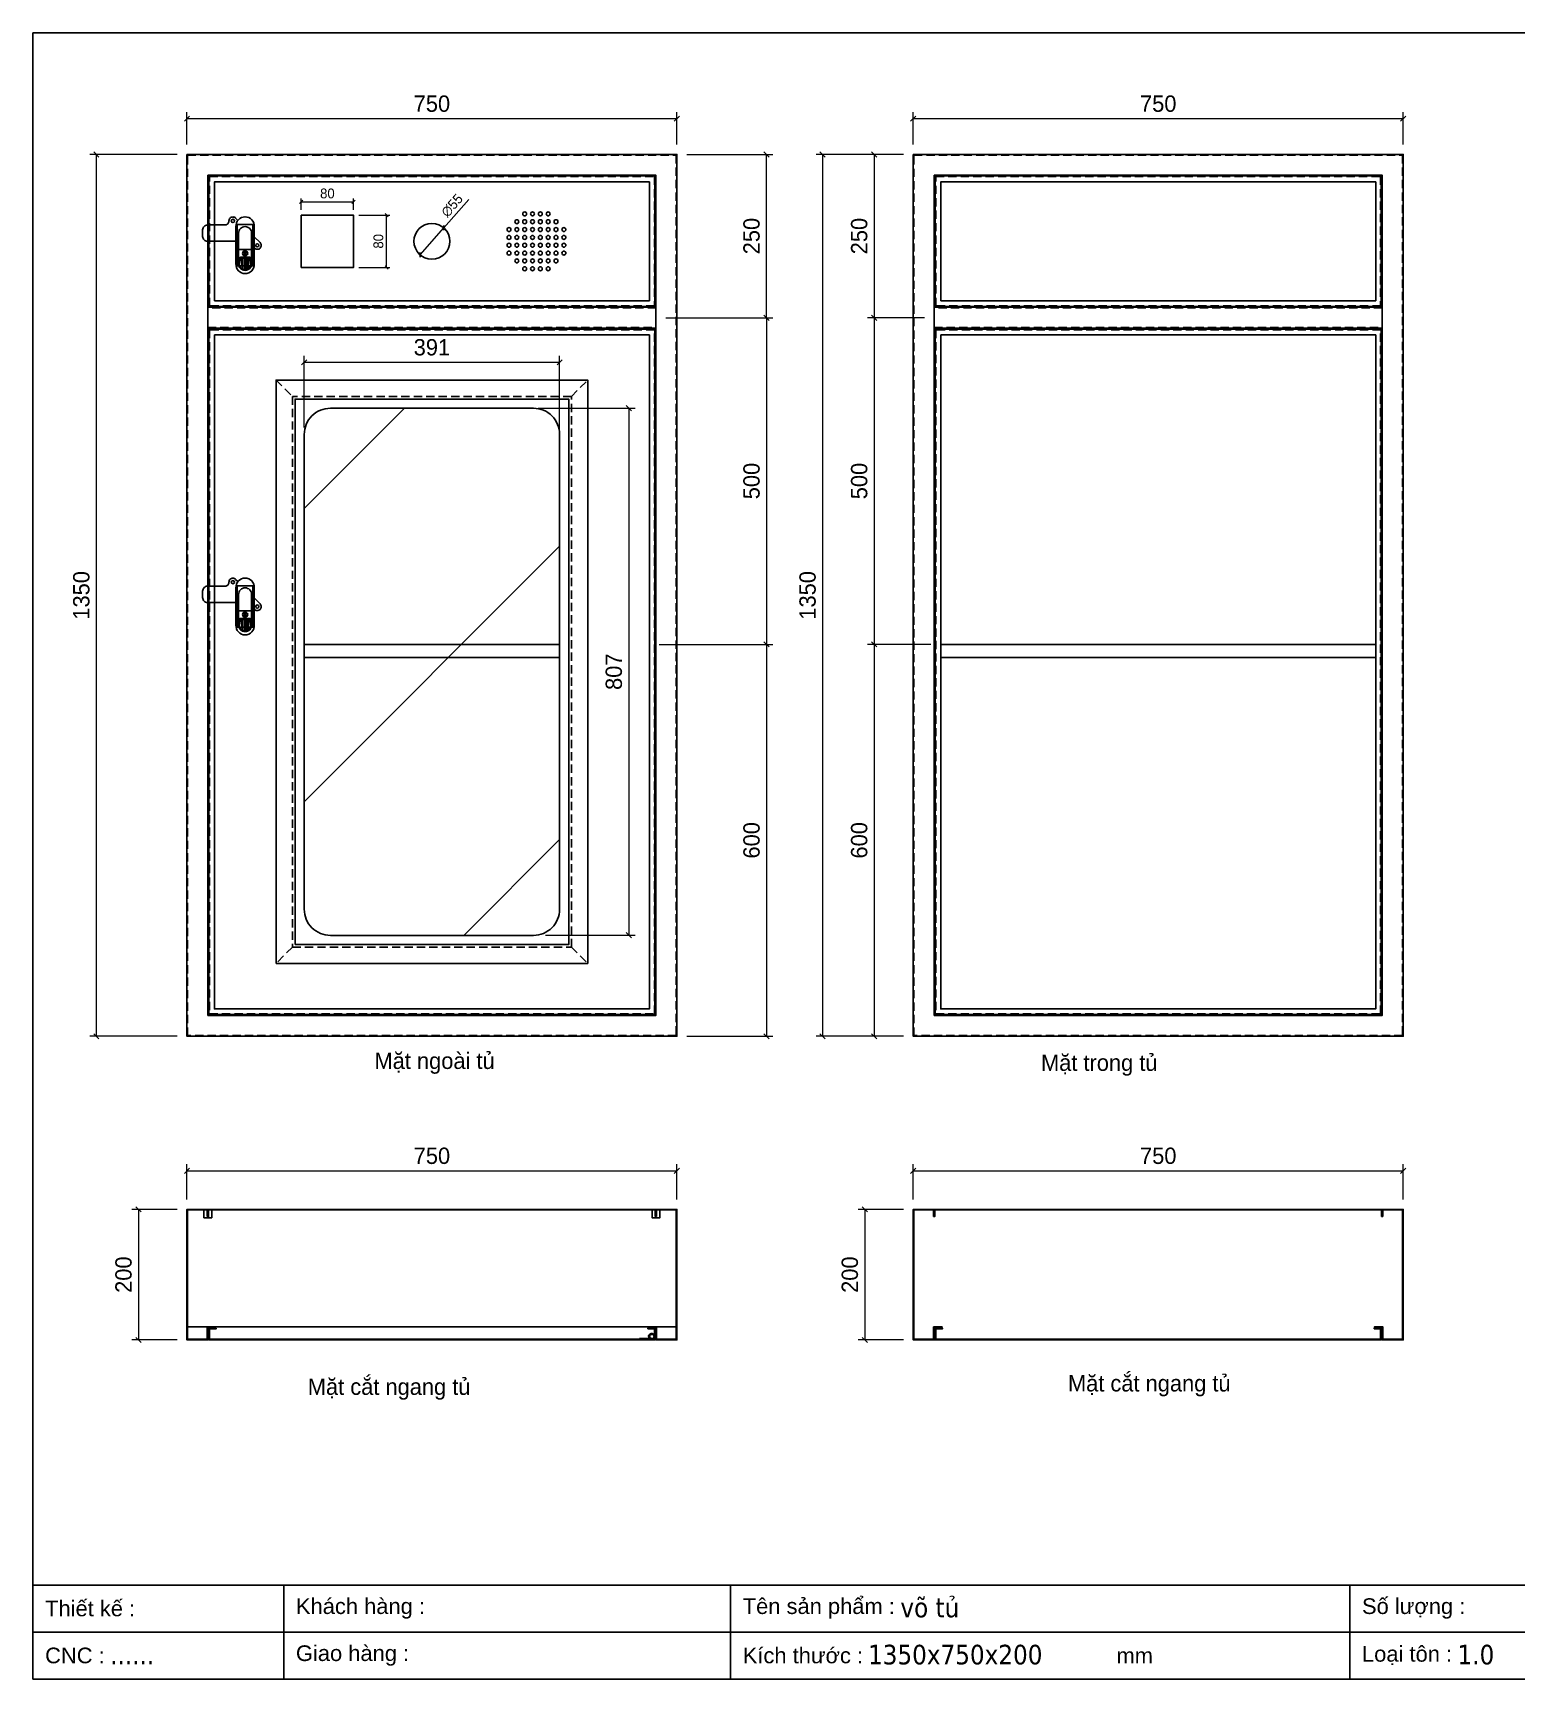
# Model space of a CAD drawing. Header units: millimetres. Extents: x 0 to 3564, y 0 to 2520.
# Drawn here: x 0 to 2271, y 0 to 2520 of the extents above; entities that cross this region are included whole.
import ezdxf
from ezdxf.enums import TextEntityAlignment as Align

# ---------------------------------------------------------------- set-up
doc = ezdxf.new("R2010")
doc.units = ezdxf.units.MM
doc.linetypes.add('HIDDENX2', pattern=[19.05, 12.7, -6.35])
doc.layers.add('DIM', color=253, linetype='Continuous')
doc.styles.add('Arial', font='arial.ttf')
doc.styles.add('Tahoma (Input Text)', font='tahoma.ttf')
doc.dimstyles.new('Dim-15', dxfattribs={"dimtxt": 15, "dimasz": 5, "dimexe": 5, "dimexo": 8, "dimgap": 5, "dimtad": 1, "dimdec": 0, "dimtxsty": 'Standard', "dimblk": 'OBLIQUE', "dimcen": 10, "dimclrd": 5, "dimclre": 5, "dimclrt": 3, "dimazin": 3, "dimtfac": 1, "dimtdec": 0, "dimtmove": 0, "dimatfit": 3, "dimldrblk": 'OBLIQUE', "dimlwd": 9, "dimlwe": 9})
doc.dimstyles.new('Dim-25', dxfattribs={"dimtxt": 25, "dimasz": 8, "dimexe": 10, "dimexo": 15, "dimgap": 10, "dimtad": 1, "dimdec": 0, "dimtxsty": 'Standard', "dimblk": 'OBLIQUE', "dimcen": 10, "dimclrd": 5, "dimclre": 5, "dimclrt": 3, "dimazin": 3, "dimtfac": 1, "dimtdec": 0, "dimtmove": 0, "dimatfit": 3, "dimldrblk": 'OBLIQUE', "dimlwd": 9, "dimlwe": 9})

# ---------------------------------------------------------------- blocks, each defined once
blk = doc.blocks.new('khungtenAsean2')
at = {"color": 7}
for p, q in [((2970, -1980), (0, -1980)), ((320, -1980), (320, -2100)), ((890, -1980), (890, -2100)), ((1680, -1980), (1680, -2100)), ((2020, -2040), (0, -2040))]:
    blk.add_line(p, q, dxfattribs=at)
blk.add_lwpolyline([(0, 0), (2970, 0), (2970, -2100), (0, -2100)], close=True, dxfattribs=at)
at = {"color": 2, "char_height": 20, "width": 917.634, "attachment_point": 4, "style": 'Arial'}
for s, insert in [('  Tên sản phẩm :', (890, -2010)), ('  Số lượng :', (1680, -2010)), ('  Thiết kế :', (0, -2010)), ('  Khách hàng :', (320, -2010)), ('  Giao hàng :', (320, -2070)), ('  Loại tôn :', (1680, -2070)), ('  CNC :', (0, -2070)), ('  Kích thước :', (890, -2070)), ('mm', (1382.3, -2070))]:
    blk.add_mtext(s, dxfattribs=dict(at, insert=insert))
at = {"color": 1, "style": 'Tahoma (Input Text)', "flags": 8}
for tag, p in [('#03', (506.6, -2019.3)), ('#01', (137.1, -2021.3)), ('#05', (1106.6, -2021.3)), ('#07', (1834.7, -2021.3)), ('#09', (2146.7, -2021.3)), ('#02', (98.5, -2081.3)), ('#04', (486.1, -2081.3)), ('#06', (1065.3, -2081.3)), ('#08', (1817.4, -2081.3)), ('#10', (2146.7, -2081.3))]:
    blk.add_attdef(tag, p, '', height=25, dxfattribs=at)
blk.add_attdef('#11', text='', height=25, dxfattribs=at).set_placement((2915, -2067.3), align=Align.CENTER)
blk = doc.blocks.new('*D1')
at = {"color": 0, "linetype": 'ByBlock', "lineweight": -2}
for p, q in [((1351.7, 2392.8), (1343.7, 2384.8)), ((2093.7, 2384.8), (2101.7, 2392.8))]:
    blk.add_line(p, q, dxfattribs=at)
at = {"layer": 'Defpoints', "color": 0, "transparency": 16777216}
for p in [(2097.7, 2388.8), (1347.7, 2334), (2097.7, 2334)]:
    blk.add_point(p, dxfattribs=at)
at = {"layer": 'DIM', "color": 5, "lineweight": 9, "transparency": 16777216}
for p, q in [((1347.7, 2349), (1347.7, 2398.8)), ((2097.7, 2349), (2097.7, 2398.8)), ((1347.7, 2388.8), (2097.7, 2388.8))]:
    blk.add_line(p, q, dxfattribs=at)
at = {"layer": 'DIM', "color": 3, "transparency": 16777216, "insert": (1722.7, 2411.6), "char_height": 25, "attachment_point": 5}
blk.add_mtext('750', dxfattribs=at)
blk = doc.blocks.new('_Oblique')
at = {"color": 0, "linetype": 'ByBlock', "lineweight": -2}
blk.add_line((-0.5, -0.5), (0.5, 0.5), dxfattribs=at)
blk = doc.blocks.new('*D2')
at = {"color": 0, "linetype": 'ByBlock', "lineweight": -2}
for p, q in [((1212.8, 2330), (1204.8, 2338)), ((1204.8, 988), (1212.8, 980))]:
    blk.add_line(p, q, dxfattribs=at)
at = {"layer": 'Defpoints', "color": 0, "transparency": 16777216}
for p in [(1347.7, 2334), (1208.8, 984), (1347.7, 984)]:
    blk.add_point(p, dxfattribs=at)
at = {"layer": 'DIM', "color": 5, "lineweight": 9, "transparency": 16777216}
for p, q in [((1332.7, 2334), (1198.8, 2334)), ((1208.8, 2334), (1208.8, 984)), ((1332.7, 984), (1198.8, 984))]:
    blk.add_line(p, q, dxfattribs=at)
at = {"layer": 'DIM', "color": 3, "transparency": 16777216, "insert": (1186, 1659), "char_height": 25, "attachment_point": 5, "rotation": 90}
blk.add_mtext('1350', dxfattribs=at)
blk = doc.blocks.new('*D3')
at = {"color": 0, "linetype": 'ByBlock', "lineweight": -2}
for p, q in [((1351.7, 782.1), (1343.7, 774.1)), ((2093.7, 774.1), (2101.7, 782.1))]:
    blk.add_line(p, q, dxfattribs=at)
at = {"layer": 'Defpoints', "color": 0, "transparency": 16777216}
for p in [(2097.7, 778.1), (1347.7, 719.1), (2097.7, 719.1)]:
    blk.add_point(p, dxfattribs=at)
at = {"layer": 'DIM', "color": 5, "lineweight": 9, "transparency": 16777216}
for p, q in [((1347.7, 734.1), (1347.7, 788.1)), ((2097.7, 734.1), (2097.7, 788.1)), ((1347.7, 778.1), (2097.7, 778.1))]:
    blk.add_line(p, q, dxfattribs=at)
at = {"layer": 'DIM', "color": 3, "transparency": 16777216, "insert": (1722.7, 800.9), "char_height": 25, "attachment_point": 5}
blk.add_mtext('750', dxfattribs=at)
blk = doc.blocks.new('*D4')
at = {"color": 0, "linetype": 'ByBlock', "lineweight": -2}
for p, q in [((1277.5, 715.1), (1269.5, 723.1)), ((1269.5, 523.1), (1277.5, 515.1))]:
    blk.add_line(p, q, dxfattribs=at)
at = {"layer": 'Defpoints', "color": 0, "transparency": 16777216}
for p in [(1347.7, 719.1), (1273.5, 519.1), (1347.7, 519.1)]:
    blk.add_point(p, dxfattribs=at)
at = {"layer": 'DIM', "color": 5, "lineweight": 9, "transparency": 16777216}
for p, q in [((1332.7, 719.1), (1263.5, 719.1)), ((1273.5, 719.1), (1273.5, 519.1)), ((1332.7, 519.1), (1263.5, 519.1))]:
    blk.add_line(p, q, dxfattribs=at)
at = {"layer": 'DIM', "color": 3, "transparency": 16777216, "insert": (1250.7, 619.1), "char_height": 25, "attachment_point": 5, "rotation": 90}
blk.add_mtext('200', dxfattribs=at)
blk = doc.blocks.new('*D7')
at = {"color": 0, "linetype": 'ByBlock', "lineweight": -2}
for p, q in [((239.8, 782.1), (231.8, 774.1)), ((981.8, 774.1), (989.8, 782.1))]:
    blk.add_line(p, q, dxfattribs=at)
at = {"layer": 'Defpoints', "color": 0, "transparency": 16777216}
for p in [(985.8, 778.1), (235.8, 719.1), (985.8, 719.1)]:
    blk.add_point(p, dxfattribs=at)
at = {"layer": 'DIM', "color": 5, "lineweight": 9, "transparency": 16777216}
for p, q in [((235.8, 734.1), (235.8, 788.1)), ((985.8, 734.1), (985.8, 788.1)), ((235.8, 778.1), (985.8, 778.1))]:
    blk.add_line(p, q, dxfattribs=at)
at = {"layer": 'DIM', "color": 3, "transparency": 16777216, "insert": (610.8, 800.9), "char_height": 25, "attachment_point": 5}
blk.add_mtext('750', dxfattribs=at)
blk = doc.blocks.new('*D8')
at = {"color": 0, "linetype": 'ByBlock', "lineweight": -2}
for p, q in [((239.8, 2392.8), (231.8, 2384.8)), ((981.8, 2384.8), (989.8, 2392.8))]:
    blk.add_line(p, q, dxfattribs=at)
at = {"layer": 'Defpoints', "color": 0, "transparency": 16777216}
for p in [(985.8, 2388.8), (235.8, 2334), (985.8, 2334)]:
    blk.add_point(p, dxfattribs=at)
at = {"layer": 'DIM', "color": 5, "lineweight": 9, "transparency": 16777216}
for p, q in [((235.8, 2349), (235.8, 2398.8)), ((985.8, 2349), (985.8, 2398.8)), ((235.8, 2388.8), (985.8, 2388.8))]:
    blk.add_line(p, q, dxfattribs=at)
at = {"layer": 'DIM', "color": 3, "transparency": 16777216, "insert": (610.8, 2411.6), "char_height": 25, "attachment_point": 5}
blk.add_mtext('750', dxfattribs=at)
blk = doc.blocks.new('*D9')
at = {"color": 0, "linetype": 'ByBlock', "lineweight": -2}
for p, q in [((101, 2330), (93, 2338)), ((93, 988), (101, 980))]:
    blk.add_line(p, q, dxfattribs=at)
at = {"layer": 'Defpoints', "color": 0, "transparency": 16777216}
for p in [(235.8, 2334), (97, 984), (235.8, 984)]:
    blk.add_point(p, dxfattribs=at)
at = {"layer": 'DIM', "color": 5, "lineweight": 9, "transparency": 16777216}
for p, q in [((220.8, 2334), (87, 2334)), ((97, 2334), (97, 984)), ((220.8, 984), (87, 984))]:
    blk.add_line(p, q, dxfattribs=at)
at = {"layer": 'DIM', "color": 3, "transparency": 16777216, "insert": (74.2, 1659), "char_height": 25, "attachment_point": 5, "rotation": 90}
blk.add_mtext('1350', dxfattribs=at)
blk = doc.blocks.new('*D10')
at = {"color": 0, "linetype": 'ByBlock', "lineweight": -2}
for p, q in [((1126.9, 2330), (1118.9, 2338)), ((1118.9, 2088), (1126.9, 2080))]:
    blk.add_line(p, q, dxfattribs=at)
at = {"layer": 'Defpoints', "color": 0, "transparency": 16777216}
for p in [(985.8, 2334), (1122.9, 2334), (953.8, 2084)]:
    blk.add_point(p, dxfattribs=at)
at = {"layer": 'DIM', "color": 5, "lineweight": 9, "transparency": 16777216}
for p, q in [((1000.8, 2334), (1132.9, 2334)), ((1122.9, 2084), (1122.9, 2334)), ((968.8, 2084), (1132.9, 2084))]:
    blk.add_line(p, q, dxfattribs=at)
at = {"layer": 'DIM', "color": 3, "transparency": 16777216, "insert": (1100.2, 2209), "char_height": 25, "attachment_point": 5, "rotation": 90}
blk.add_mtext('250', dxfattribs=at)
blk = doc.blocks.new('*D11')
at = {"color": 0, "linetype": 'ByBlock', "lineweight": -2}
for p, q in [((1126.9, 2080), (1118.9, 2088)), ((1118.9, 1588), (1126.9, 1580))]:
    blk.add_line(p, q, dxfattribs=at)
at = {"layer": 'Defpoints', "color": 0, "transparency": 16777216}
for p in [(953.8, 2084), (943.8, 1584), (1122.9, 1584)]:
    blk.add_point(p, dxfattribs=at)
at = {"layer": 'DIM', "color": 5, "lineweight": 9, "transparency": 16777216}
for p, q in [((968.8, 2084), (1132.9, 2084)), ((1122.9, 2084), (1122.9, 1584)), ((958.8, 1584), (1132.9, 1584))]:
    blk.add_line(p, q, dxfattribs=at)
at = {"layer": 'DIM', "color": 3, "transparency": 16777216, "insert": (1100.2, 1834), "char_height": 25, "attachment_point": 5, "rotation": 90}
blk.add_mtext('500', dxfattribs=at)
blk = doc.blocks.new('*D12')
at = {"color": 0, "linetype": 'ByBlock', "lineweight": -2}
for p, q in [((1126.9, 1580), (1118.9, 1588)), ((1118.9, 988), (1126.9, 980))]:
    blk.add_line(p, q, dxfattribs=at)
at = {"layer": 'Defpoints', "color": 0, "transparency": 16777216}
for p in [(943.8, 1584), (985.8, 984), (1122.9, 984)]:
    blk.add_point(p, dxfattribs=at)
at = {"layer": 'DIM', "color": 5, "lineweight": 9, "transparency": 16777216}
for p, q in [((958.8, 1584), (1132.9, 1584)), ((1122.9, 1584), (1122.9, 984)), ((1000.8, 984), (1132.9, 984))]:
    blk.add_line(p, q, dxfattribs=at)
at = {"layer": 'DIM', "color": 3, "transparency": 16777216, "insert": (1100.2, 1284), "char_height": 25, "attachment_point": 5, "rotation": 90}
blk.add_mtext('600', dxfattribs=at)
blk = doc.blocks.new('*D13')
at = {"color": 0, "linetype": 'ByBlock', "lineweight": -2}
for p, q in [((165.6, 715.1), (157.6, 723.1)), ((157.6, 523.1), (165.6, 515.1))]:
    blk.add_line(p, q, dxfattribs=at)
at = {"layer": 'Defpoints', "color": 0, "transparency": 16777216}
for p in [(235.8, 719.1), (161.6, 519.1), (235.8, 519.1)]:
    blk.add_point(p, dxfattribs=at)
at = {"layer": 'DIM', "color": 5, "lineweight": 9, "transparency": 16777216}
for p, q in [((220.8, 719.1), (151.6, 719.1)), ((161.6, 719.1), (161.6, 519.1)), ((220.8, 519.1), (151.6, 519.1))]:
    blk.add_line(p, q, dxfattribs=at)
at = {"layer": 'DIM', "color": 3, "transparency": 16777216, "insert": (138.8, 619.1), "char_height": 25, "attachment_point": 5, "rotation": 90}
blk.add_mtext('200', dxfattribs=at)
blk = doc.blocks.new('*D14')
at = {"color": 0, "linetype": 'ByBlock', "lineweight": -2}
for p, q in [((413.3, 2264), (408.3, 2259)), ((488.3, 2259), (493.3, 2264))]:
    blk.add_line(p, q, dxfattribs=at)
at = {"layer": 'Defpoints', "color": 0, "transparency": 16777216}
for p in [(490.8, 2261.5), (410.8, 2241), (490.8, 2241)]:
    blk.add_point(p, dxfattribs=at)
at = {"layer": 'DIM', "color": 5, "lineweight": 9, "transparency": 16777216}
for p, q in [((410.8, 2249), (410.8, 2266.5)), ((410.8, 2261.5), (490.8, 2261.5)), ((490.8, 2249), (490.8, 2266.5))]:
    blk.add_line(p, q, dxfattribs=at)
at = {"layer": 'DIM', "color": 3, "transparency": 16777216, "insert": (450.8, 2274.2), "char_height": 15, "attachment_point": 5}
blk.add_mtext('80', dxfattribs=at)
blk = doc.blocks.new('*D15')
at = {"color": 0, "linetype": 'ByBlock', "lineweight": -2}
for p, q in [((628.8, 2225.2), (629.2, 2218.1)), ((592.8, 2176.9), (592.4, 2183.9))]:
    blk.add_line(p, q, dxfattribs=at)
at = {"layer": 'Defpoints', "color": 0, "transparency": 16777216}
for p in [(629, 2221.6), (592.6, 2180.4)]:
    blk.add_point(p, dxfattribs=at)
at = {"layer": 'DIM', "color": 5, "lineweight": 9, "transparency": 16777216}
for p in [(667.3, 2265.1), (592.6, 2180.4)]:
    blk.add_line(p, (629, 2221.6), dxfattribs=at)
at = {"layer": 'DIM', "color": 3, "transparency": 16777216, "insert": (641.7, 2255.7), "char_height": 15, "attachment_point": 5, "rotation": 48.5678}
blk.add_mtext('∅55', dxfattribs=at)
blk = doc.blocks.new('*D16')
at = {"color": 0, "linetype": 'ByBlock', "lineweight": -2}
for p, q in [((1291.7, 2330), (1283.7, 2338)), ((1283.7, 2088), (1291.7, 2080))]:
    blk.add_line(p, q, dxfattribs=at)
at = {"layer": 'Defpoints', "color": 0, "transparency": 16777216}
for p in [(1347.7, 2334), (1287.7, 2084), (1379.7, 2084)]:
    blk.add_point(p, dxfattribs=at)
at = {"layer": 'DIM', "color": 5, "lineweight": 9, "transparency": 16777216}
for p, q in [((1332.7, 2334), (1277.7, 2334)), ((1287.7, 2334), (1287.7, 2084)), ((1364.7, 2084), (1277.7, 2084))]:
    blk.add_line(p, q, dxfattribs=at)
at = {"layer": 'DIM', "color": 3, "transparency": 16777216, "insert": (1265, 2209), "char_height": 25, "attachment_point": 5, "rotation": 90}
blk.add_mtext('250', dxfattribs=at)
blk = doc.blocks.new('*D17')
at = {"color": 0, "linetype": 'ByBlock', "lineweight": -2}
for p, q in [((1291.7, 2080), (1283.7, 2088)), ((1283.7, 1588), (1291.7, 1580))]:
    blk.add_line(p, q, dxfattribs=at)
at = {"layer": 'Defpoints', "color": 0, "transparency": 16777216}
for p in [(1379.7, 2084), (1287.7, 1584), (1389.7, 1584)]:
    blk.add_point(p, dxfattribs=at)
at = {"layer": 'DIM', "color": 5, "lineweight": 9, "transparency": 16777216}
for p, q in [((1364.7, 2084), (1277.7, 2084)), ((1287.7, 2084), (1287.7, 1584)), ((1374.7, 1584), (1277.7, 1584))]:
    blk.add_line(p, q, dxfattribs=at)
at = {"layer": 'DIM', "color": 3, "transparency": 16777216, "insert": (1265, 1834), "char_height": 25, "attachment_point": 5, "rotation": 90}
blk.add_mtext('500', dxfattribs=at)
blk = doc.blocks.new('*D18')
at = {"color": 0, "linetype": 'ByBlock', "lineweight": -2}
for p, q in [((1291.7, 1580), (1283.7, 1588)), ((1283.7, 988), (1291.7, 980))]:
    blk.add_line(p, q, dxfattribs=at)
at = {"layer": 'Defpoints', "color": 0, "transparency": 16777216}
for p in [(1389.7, 1584), (1287.7, 984), (1347.7, 984)]:
    blk.add_point(p, dxfattribs=at)
at = {"layer": 'DIM', "color": 5, "lineweight": 9, "transparency": 16777216}
for p, q in [((1374.7, 1584), (1277.7, 1584)), ((1287.7, 1584), (1287.7, 984)), ((1332.7, 984), (1277.7, 984))]:
    blk.add_line(p, q, dxfattribs=at)
at = {"layer": 'DIM', "color": 3, "transparency": 16777216, "insert": (1265, 1284), "char_height": 25, "attachment_point": 5, "rotation": 90}
blk.add_mtext('600', dxfattribs=at)
blk = doc.blocks.new('*D24')
at = {"color": 0, "linetype": 'ByBlock', "lineweight": -2}
for p, q in [((419.3, 2019.8), (411.3, 2011.8)), ((802.3, 2011.8), (810.3, 2019.8))]:
    blk.add_line(p, q, dxfattribs=at)
at = {"layer": 'Defpoints', "color": 0, "ltscale": 3, "transparency": 16777216}
for p in [(806.3, 2015.8), (415.3, 1901.2), (806.3, 1892.3)]:
    blk.add_point(p, dxfattribs=at)
at = {"layer": 'DIM', "color": 5, "lineweight": 9, "ltscale": 3, "transparency": 16777216}
for p, q in [((415.3, 1916.2), (415.3, 2025.8)), ((806.3, 1907.3), (806.3, 2025.8)), ((415.3, 2015.8), (806.3, 2015.8))]:
    blk.add_line(p, q, dxfattribs=at)
at = {"layer": 'DIM', "color": 3, "ltscale": 3, "transparency": 16777216, "insert": (610.8, 2038.6), "char_height": 25, "attachment_point": 5}
blk.add_mtext('391', dxfattribs=at)
blk = doc.blocks.new('*D25')
at = {"color": 0, "linetype": 'ByBlock', "lineweight": -2}
for p, q in [((916.1, 1941.5), (908.1, 1949.5)), ((908.1, 1142.7), (916.1, 1134.7))]:
    blk.add_line(p, q, dxfattribs=at)
at = {"layer": 'Defpoints', "color": 0, "ltscale": 3, "transparency": 16777216}
for p in [(758.3, 1945.5), (769.8, 1138.7), (912.1, 1138.7)]:
    blk.add_point(p, dxfattribs=at)
at = {"layer": 'DIM', "color": 5, "lineweight": 9, "ltscale": 3, "transparency": 16777216}
for p, q in [((773.3, 1945.5), (922.1, 1945.5)), ((912.1, 1945.5), (912.1, 1138.7)), ((784.8, 1138.7), (922.1, 1138.7))]:
    blk.add_line(p, q, dxfattribs=at)
at = {"layer": 'DIM', "color": 3, "ltscale": 3, "transparency": 16777216, "insert": (889.4, 1542.1), "char_height": 25, "attachment_point": 5, "rotation": 90}
blk.add_mtext('807', dxfattribs=at)
blk = doc.blocks.new('*D26')
at = {"color": 0, "linetype": 'ByBlock', "lineweight": -2}
for p, q in [((544, 2238.5), (539, 2243.5)), ((539, 2163.5), (544, 2158.5))]:
    blk.add_line(p, q, dxfattribs=at)
at = {"layer": 'Defpoints', "color": 0, "transparency": 16777216}
for p in [(490.8, 2241), (541.5, 2241), (490.8, 2161)]:
    blk.add_point(p, dxfattribs=at)
at = {"layer": 'DIM', "color": 5, "lineweight": 9, "transparency": 16777216}
for p, q in [((498.8, 2241), (546.5, 2241)), ((541.5, 2161), (541.5, 2241)), ((498.8, 2161), (546.5, 2161))]:
    blk.add_line(p, q, dxfattribs=at)
at = {"layer": 'DIM', "color": 3, "transparency": 16777216, "insert": (528.9, 2201), "char_height": 15, "attachment_point": 5, "rotation": 90}
blk.add_mtext('80', dxfattribs=at)
blk = doc.blocks.new('AB301-3-1')
at = {"linetype": 'Continuous'}
h = blk.add_hatch(dxfattribs=at)
h.set_pattern_fill('ACAD_ISO09W100', color=1, scale=0.2)
h.set_pattern_definition([(0, (-368.0181, 431.8814), (0, 1), [4.8, -0.6, 1.2, -0.6, 1.2, -0.6])])
h.paths.add_polyline_path([(-4.1, -55, 0.118404), (0, -56, 0.118404), (4.1, -55), (7, -38.5), (-7, -38.5)])
at = {"color": 1, "linetype": 'Continuous'}
for p, q in [((-10, -25), (10, -25)), ((-7, -38.5), (7, -38.5)), ((-7, -38.5), (-4.1, -55)), ((7, -38.5), (4.1, -55))]:
    blk.add_line(p, q, dxfattribs=at)
for points in [[(-14, -12.5), (-57.5, -12.5, -0.414214), (-65, -5), (-65, 5, -0.414214), (-57.5, 12.5), (-30.7, 12.5, 0.414214), (-24.7, 18.5), (-24.7, 18.7)], [(-24.7, 18.7, -0.198912), (-23, 23), (-23, 23, -0.414214), (-14.5, 23), (-11, 19.5)], [(14, -5.5), (23, -14.5, -0.414214), (23, -23), (23, -23, -0.451305), (14, -22.4, -0.381561)]]:
    blk.add_lwpolyline(points, format="xyb", dxfattribs=at)
for points in [[(0, 25), (0, 25, -0.428242), (14, 10), (14, -47, -0.428242), (0, -62), (0, -62, -0.428242), (-14, -47), (-14, 10, -0.428242)], [(0, 10, -0.414214), (10, 0), (10, -47, -0.414214), (0, -57, -0.414214), (-10, -47), (-10, 0, -0.414214)], [(9, -39), (9, -47, -0.414214), (0, -56, -0.414214), (-9, -47), (-9, -39, -0.414214), (-7, -37), (7, -37, -0.414214)]]:
    blk.add_lwpolyline(points, format="xyb", close=True, dxfattribs=at)
blk.add_lwpolyline([(-1, -28), (1, -28), (1, -34), (-1, -34)], close=True, dxfattribs=at)
for centre, radius in [((-18.7, 18.7), 2.5), ((18.7, -18.7), 2.5), ((0, -31), 4)]:
    blk.add_circle(centre, radius, dxfattribs=at)

msp = doc.modelspace()

# ---------------------------------------------------------------- hatches: boundary and pattern name
h = msp.add_hatch()
h.set_pattern_fill('ANSI31', color=4, scale=10, style=0)
h.set_pattern_definition([(45, (-1466479.94, -556750.22), (-224.5064, 224.5064), [])])
h.paths.add_polyline_path([(415.3, 1178.5, 0.414214), (455.3, 1138.5), (766.3, 1138.5, 0.414214), (806.3, 1178.5), (806.3, 1905.5, 0.414214), (766.3, 1945.5), (455.3, 1945.5, 0.414214), (415.3, 1905.5)])

# ---------------------------------------------------------------- linework, layer by layer
at = {"color": 7, "linetype": 'HIDDENX2'}
for p, q in [((372.3, 1988.5), (397.3, 1963.5)), ((824.3, 1963.5), (849.3, 1988.5)), ((397.3, 1120.5), (372.3, 1095.5)), ((824.3, 1120.5), (849.3, 1095.5))]:
    msp.add_line(p, q, dxfattribs=at)
at = {"color": 1}
for p, q in [((928.5, 521.6), (946.9, 521.6)), ((928.5, 521.6), (928.5, 520.1)), ((947, 520.1), (928.5, 520.1)), ((942.7, 523.6), (944.1, 523.9)), ((947, 527.6), (952.1, 527.6)), ((947, 521.6), (952.1, 521.6))]:
    msp.add_line(p, q, dxfattribs=at)
at = {"color": 7}
for points in [[(235.8, 2334), (985.8, 2334), (985.8, 984), (235.8, 984)], [(1347.7, 2334), (2097.7, 2334), (2097.7, 984), (1347.7, 984)], [(267.8, 2302), (953.8, 2302), (953.8, 1016), (267.8, 1016)], [(1379.7, 2302), (2065.7, 2302), (2065.7, 1016), (1379.7, 1016)], [(267.8, 2068), (953.8, 2068), (953.8, 2100), (267.8, 2100)], [(1379.7, 2068), (2065.7, 2068), (2065.7, 2100), (1379.7, 2100)], [(372.3, 1095.5), (849.3, 1095.5), (849.3, 1988.5), (372.3, 1988.5)], [(266.8, 708.1), (266.8, 718.1), (236.8, 718.1), (236.8, 520.1), (266.8, 520.1), (266.8, 539.1), (279.8, 539.1), (279.8, 538.1), (267.8, 538.1), (267.8, 519.1), (235.8, 519.1), (235.8, 719.1), (267.8, 719.1), (267.8, 708.1)], [(947.8, 718.1), (947.8, 706.1), (959.8, 706.1), (959.8, 718.1), (984.8, 718.1), (984.8, 539.1), (236.8, 539.1), (236.8, 718.1), (261.8, 718.1), (261.8, 706.1), (273.8, 706.1), (273.8, 718.1)], [(952.8, 708.1), (952.8, 718.1), (268.8, 718.1), (268.8, 708.1), (267.8, 708.1), (267.8, 719.1), (953.8, 719.1), (953.8, 708.1)], [(954.8, 708.1), (954.8, 718.1), (984.8, 718.1), (984.8, 520.1), (954.8, 520.1), (954.8, 539.1), (941.8, 539.1), (941.8, 538.1), (953.8, 538.1), (953.8, 519.1), (985.8, 519.1), (985.8, 719.1), (953.8, 719.1), (953.8, 708.1)], [(1378.7, 708.1), (1378.7, 718.1), (1348.7, 718.1), (1348.7, 520.1), (1378.7, 520.1), (1378.7, 539.1), (1391.7, 539.1), (1391.7, 538.1), (1379.7, 538.1), (1379.7, 519.1), (1347.7, 519.1), (1347.7, 719.1), (1379.7, 719.1), (1379.7, 708.1)], [(2064.7, 708.1), (2064.7, 718.1), (1380.7, 718.1), (1380.7, 708.1), (1379.7, 708.1), (1379.7, 719.1), (2065.7, 719.1), (2065.7, 708.1)], [(2066.7, 708.1), (2066.7, 718.1), (2096.7, 718.1), (2096.7, 520.1), (2066.7, 520.1), (2066.7, 539.1), (2053.7, 539.1), (2053.7, 538.1), (2065.7, 538.1), (2065.7, 519.1), (2097.7, 519.1), (2097.7, 719.1), (2065.7, 719.1), (2065.7, 708.1)], [(941.3, 536.1), (951.3, 536.1), (951.3, 520.1), (270.3, 520.1), (270.3, 536.1), (280.3, 536.1), (280.3, 537.1), (269.3, 537.1), (269.3, 519.1), (952.3, 519.1), (952.3, 537.1), (941.3, 537.1)], [(2053.2, 536.1), (2063.2, 536.1), (2063.2, 520.1), (1382.2, 520.1), (1382.2, 536.1), (1392.2, 536.1), (1392.2, 537.1), (1381.2, 537.1), (1381.2, 519.1), (2064.2, 519.1), (2064.2, 537.1), (2053.2, 537.1)]]:
    msp.add_lwpolyline(points, close=True, dxfattribs=at)
at = {"color": 7, "linetype": 'HIDDENX2'}
for points in [[(236.8, 2333), (984.8, 2333), (984.8, 985), (236.8, 985)], [(1348.7, 2333), (2096.7, 2333), (2096.7, 985), (1348.7, 985)], [(267.8, 2069), (953.8, 2069), (953.8, 2099), (267.8, 2099)], [(1379.7, 2069), (2065.7, 2069), (2065.7, 2099), (1379.7, 2099)], [(397.3, 1120.5), (824.3, 1120.5), (824.3, 1963.5), (397.3, 1963.5)]]:
    msp.add_lwpolyline(points, close=True, dxfattribs=at)
at = {"color": 6}
for points in [[(269.3, 2301), (952.3, 2301), (952.3, 2101), (269.3, 2101)], [(1381.2, 2301), (2064.2, 2301), (2064.2, 2101), (1381.2, 2101)], [(269.3, 1017.5), (952.3, 1017.5), (952.3, 2066.5), (269.3, 2066.5)], [(1381.2, 1017.5), (2064.2, 1017.5), (2064.2, 2066.5), (1381.2, 2066.5)]]:
    msp.add_lwpolyline(points, close=True, dxfattribs=at)
at = {"color": 6, "linetype": 'HIDDENX2'}
for points in [[(270.3, 2300), (951.3, 2300), (951.3, 2102), (270.3, 2102)], [(1382.2, 2300), (2063.2, 2300), (2063.2, 2102), (1382.2, 2102)], [(270.3, 1018.5), (951.3, 1018.5), (951.3, 2065.5), (270.3, 2065.5)], [(1382.2, 1018.5), (2063.2, 1018.5), (2063.2, 2065.5), (1382.2, 2065.5)]]:
    msp.add_lwpolyline(points, close=True, dxfattribs=at)
at = {"color": 7}
for points in [[(277.8, 2110), (277.8, 2292), (943.8, 2292), (943.8, 2110)], [(1389.7, 2110), (1389.7, 2292), (2055.7, 2292), (2055.7, 2110)], [(267.8, 2110), (267.8, 2058)], [(943.8, 2110), (277.8, 2110)], [(1379.7, 2110), (1379.7, 2058)], [(2055.7, 2110), (1389.7, 2110)], [(943.8, 2058), (943.8, 1026), (277.8, 1026), (277.8, 2058)], [(277.8, 2058), (943.8, 2058)], [(2055.7, 2058), (2055.7, 1026), (1389.7, 1026), (1389.7, 2058)], [(1389.7, 2058), (2055.7, 2058)]]:
    msp.add_lwpolyline(points, dxfattribs=at)
at = {"color": 2, "linetype": 'Continuous'}
for points in [[(312.8, 2226.8), (336.8, 2226.8), (336.8, 2163.3), (312.8, 2163.3)], [(312.8, 1673.8), (336.8, 1673.8), (336.8, 1610.3), (312.8, 1610.3)]]:
    msp.add_lwpolyline(points, close=True, dxfattribs=at)
at = {"color": 2}
msp.add_lwpolyline([(410.8, 2161), (490.8, 2161), (490.8, 2241), (410.8, 2241)], close=True, dxfattribs=at)
at = {"color": 4}
msp.add_lwpolyline([(401.3, 1124.5), (820.3, 1124.5), (820.3, 1959.5), (401.3, 1959.5)], close=True, dxfattribs=at)
at = {"color": 2}
msp.add_lwpolyline([(455.3, 1138.5), (766.3, 1138.5, 0.414214), (806.3, 1178.5), (806.3, 1905.5, 0.414214), (766.3, 1945.5), (455.3, 1945.5, 0.414214), (415.3, 1905.5), (415.3, 1178.5, 0.414214)], format="xyb", close=True, dxfattribs=at)
at = {"color": 3}
for points in [[(806.3, 1584), (415.3, 1584)], [(415.3, 1564), (806.3, 1564)]]:
    msp.add_lwpolyline(points, dxfattribs=at)
msp.add_lwpolyline([(1389.7, 1584), (1389.7, 1564), (2055.7, 1564), (2055.7, 1584)], close=True, dxfattribs=at)
at = {"color": 2}
for centre, radius in [((752.8, 2243), 3), ((764.8, 2243), 3), ((776.8, 2243), 3), ((788.8, 2243), 3), ((610.8, 2201), 27.5), ((728.8, 2219), 3), ((740.8, 2231), 3), ((740.8, 2219), 3), ((752.8, 2231), 3), ((752.8, 2219), 3), ((764.8, 2231), 3), ((764.8, 2219), 3), ((776.8, 2231), 3), ((776.8, 2219), 3), ((788.8, 2231), 3), ((788.8, 2219), 3), ((800.8, 2231), 3), ((800.8, 2219), 3), ((812.8, 2219), 3), ((728.8, 2207), 3), ((728.8, 2195), 3), ((740.8, 2207), 3), ((740.8, 2195), 3), ((752.8, 2207), 3), ((752.8, 2195), 3), ((764.8, 2207), 3), ((764.8, 2195), 3), ((776.8, 2207), 3), ((776.8, 2195), 3), ((788.8, 2207), 3), ((788.8, 2195), 3), ((800.8, 2207), 3), ((800.8, 2195), 3), ((812.8, 2207), 3), ((812.8, 2195), 3), ((728.8, 2183), 3), ((740.8, 2183), 3), ((740.8, 2171), 3), ((752.8, 2183), 3), ((752.8, 2171), 3), ((764.8, 2183), 3), ((764.8, 2171), 3), ((776.8, 2183), 3), ((776.8, 2171), 3), ((788.8, 2183), 3), ((788.8, 2171), 3), ((800.8, 2183), 3), ((800.8, 2171), 3), ((812.8, 2183), 3), ((752.8, 2159), 3), ((764.8, 2159), 3), ((776.8, 2159), 3), ((788.8, 2159), 3), ((947, 524.6), 4)]:
    msp.add_circle(centre, radius, dxfattribs=at)
at = {"color": 1}
for radius, start, end in [(4.5, 41.8103, 193.4301), (3, 90, 193.4301), (3, 90, 270), (3, 267.0927, 270), (4.5, 270, 318.1897)]:
    msp.add_arc((947, 524.6), radius, start, end, dxfattribs=at)

# ---------------------------------------------------------------- block references
at = {"color": 7}
ref = msp.add_blockref('khungtenAsean2', (0, 2520), dxfattribs=dict(at, xscale=1.200000000011641, yscale=1.200000000011641, zscale=1.200000000011641))
ref.add_attrib('#08', '1.0', (2180.9, 22.5), dxfattribs={"color": 1, "height": 30, "style": 'Tahoma (Input Text)'})
ref.add_attrib('#06', '1350x750x200', (1278.4, 22.5), dxfattribs={"color": 1, "height": 30, "style": 'Tahoma (Input Text)'})
ref.add_attrib('#05', 'võ tủ', (1328, 94.5), dxfattribs={"color": 1, "height": 30, "style": 'Tahoma (Input Text)'})
ref.add_attrib('#02', '......', (118.1, 22.5), dxfattribs={"color": 1, "height": 30, "style": 'Tahoma (Input Text)'})
for p in [(324.8, 2213.5), (324.8, 1660.5)]:
    msp.add_blockref('AB301-3-1', p, dxfattribs=at)

# ---------------------------------------------------------------- texts
at = {"color": 2, "char_height": 25, "attachment_point": 5}
for s, insert, width in [('Mặt ngoài tủ', (614.9, 942.7), 775), ('Mặt trong tủ', (1632.4, 939.8), 775), ('Mặt cắt ngang tủ', (545.3, 443.8), 775), ('Mặt cắt ngang tủ', (1709, 449), 925)]:
    msp.add_mtext(s, dxfattribs=dict(at, insert=insert, width=width))

# ---------------------------------------------------------------- dimensions: what is measured, and where the dimension line sits
at = {"layer": 'DIM', "color": 7}
for base, p1, p2, dimstyle, picture, middle in [((985.8, 2388.8), (235.8, 2334), (985.8, 2334), 'Dim-25', '*D8', (610.8, 2411.6)), ((2097.7, 2388.8), (1347.7, 2334), (2097.7, 2334), 'Dim-25', '*D1', (1722.7, 2411.6)), ((490.8, 2261.5), (410.8, 2241), (490.8, 2241), 'Dim-15', '*D14', (450.8, 2274.2)), ((985.8, 778.1), (235.8, 719.1), (985.8, 719.1), 'Dim-25', '*D7', (610.8, 800.9)), ((2097.7, 778.1), (1347.7, 719.1), (2097.7, 719.1), 'Dim-25', '*D3', (1722.7, 800.9))]:
    dim = msp.add_linear_dim(base=base, p1=p1, p2=p2, dimstyle=dimstyle, dxfattribs=at)
    dim.commit()
    dim.dimension.update_dxf_attribs({"geometry": picture, "text_midpoint": middle})
for base, p1, p2, dimstyle, picture, middle in [((97, 984), (235.8, 2334), (235.8, 984), 'Dim-25', '*D9', (74.2, 1659)), ((1122.9, 2334), (953.8, 2084), (985.8, 2334), 'Dim-25', '*D10', (1100.2, 2209)), ((1208.8, 984), (1347.7, 2334), (1347.7, 984), 'Dim-25', '*D2', (1186, 1659)), ((1287.7, 2084), (1347.7, 2334), (1379.7, 2084), 'Dim-25', '*D16', (1265, 2209)), ((541.5, 2241), (490.8, 2161), (490.8, 2241), 'Dim-15', '*D26', (528.9, 2201)), ((1122.9, 1584), (953.8, 2084), (943.8, 1584), 'Dim-25', '*D11', (1100.2, 1834)), ((1287.7, 1584), (1379.7, 2084), (1389.7, 1584), 'Dim-25', '*D17', (1265, 1834)), ((1122.9, 984), (943.8, 1584), (985.8, 984), 'Dim-25', '*D12', (1100.2, 1284)), ((1287.7, 984), (1389.7, 1584), (1347.7, 984), 'Dim-25', '*D18', (1265, 1284)), ((161.6, 519.1), (235.8, 719.1), (235.8, 519.1), 'Dim-25', '*D13', (138.8, 619.1)), ((1273.5, 519.1), (1347.7, 719.1), (1347.7, 519.1), 'Dim-25', '*D4', (1250.7, 619.1))]:
    dim = msp.add_linear_dim(base=base, p1=p1, p2=p2, angle=90, dimstyle=dimstyle, dxfattribs=at)
    dim.commit()
    dim.dimension.update_dxf_attribs({"geometry": picture, "text_midpoint": middle})
dim = msp.add_diameter_dim_2p(p1=(592.6, 2180.4), p2=(629, 2221.6), dimstyle='Dim-15', dxfattribs=at)
dim.commit()
dim.dimension.update_dxf_attribs({"geometry": '*D15', "text_midpoint": (641.7, 2255.7)})
at = {"layer": 'DIM', "color": 7, "ltscale": 3}
dim = msp.add_linear_dim(base=(806.3, 2015.8), p1=(415.3, 1901.2), p2=(806.3, 1892.3), dimstyle='Dim-25', dxfattribs=at)
dim.commit()
dim.dimension.update_dxf_attribs({"geometry": '*D24', "text_midpoint": (610.8, 2038.6)})
dim = msp.add_linear_dim(base=(912.1, 1138.7), p1=(758.3, 1945.5), p2=(769.8, 1138.7), angle=90, dimstyle='Dim-25', dxfattribs=at)
dim.commit()
dim.dimension.update_dxf_attribs({"geometry": '*D25', "text_midpoint": (912.1, 1542.1), "dimtype": 160})

doc.saveas('drawing.dxf')
